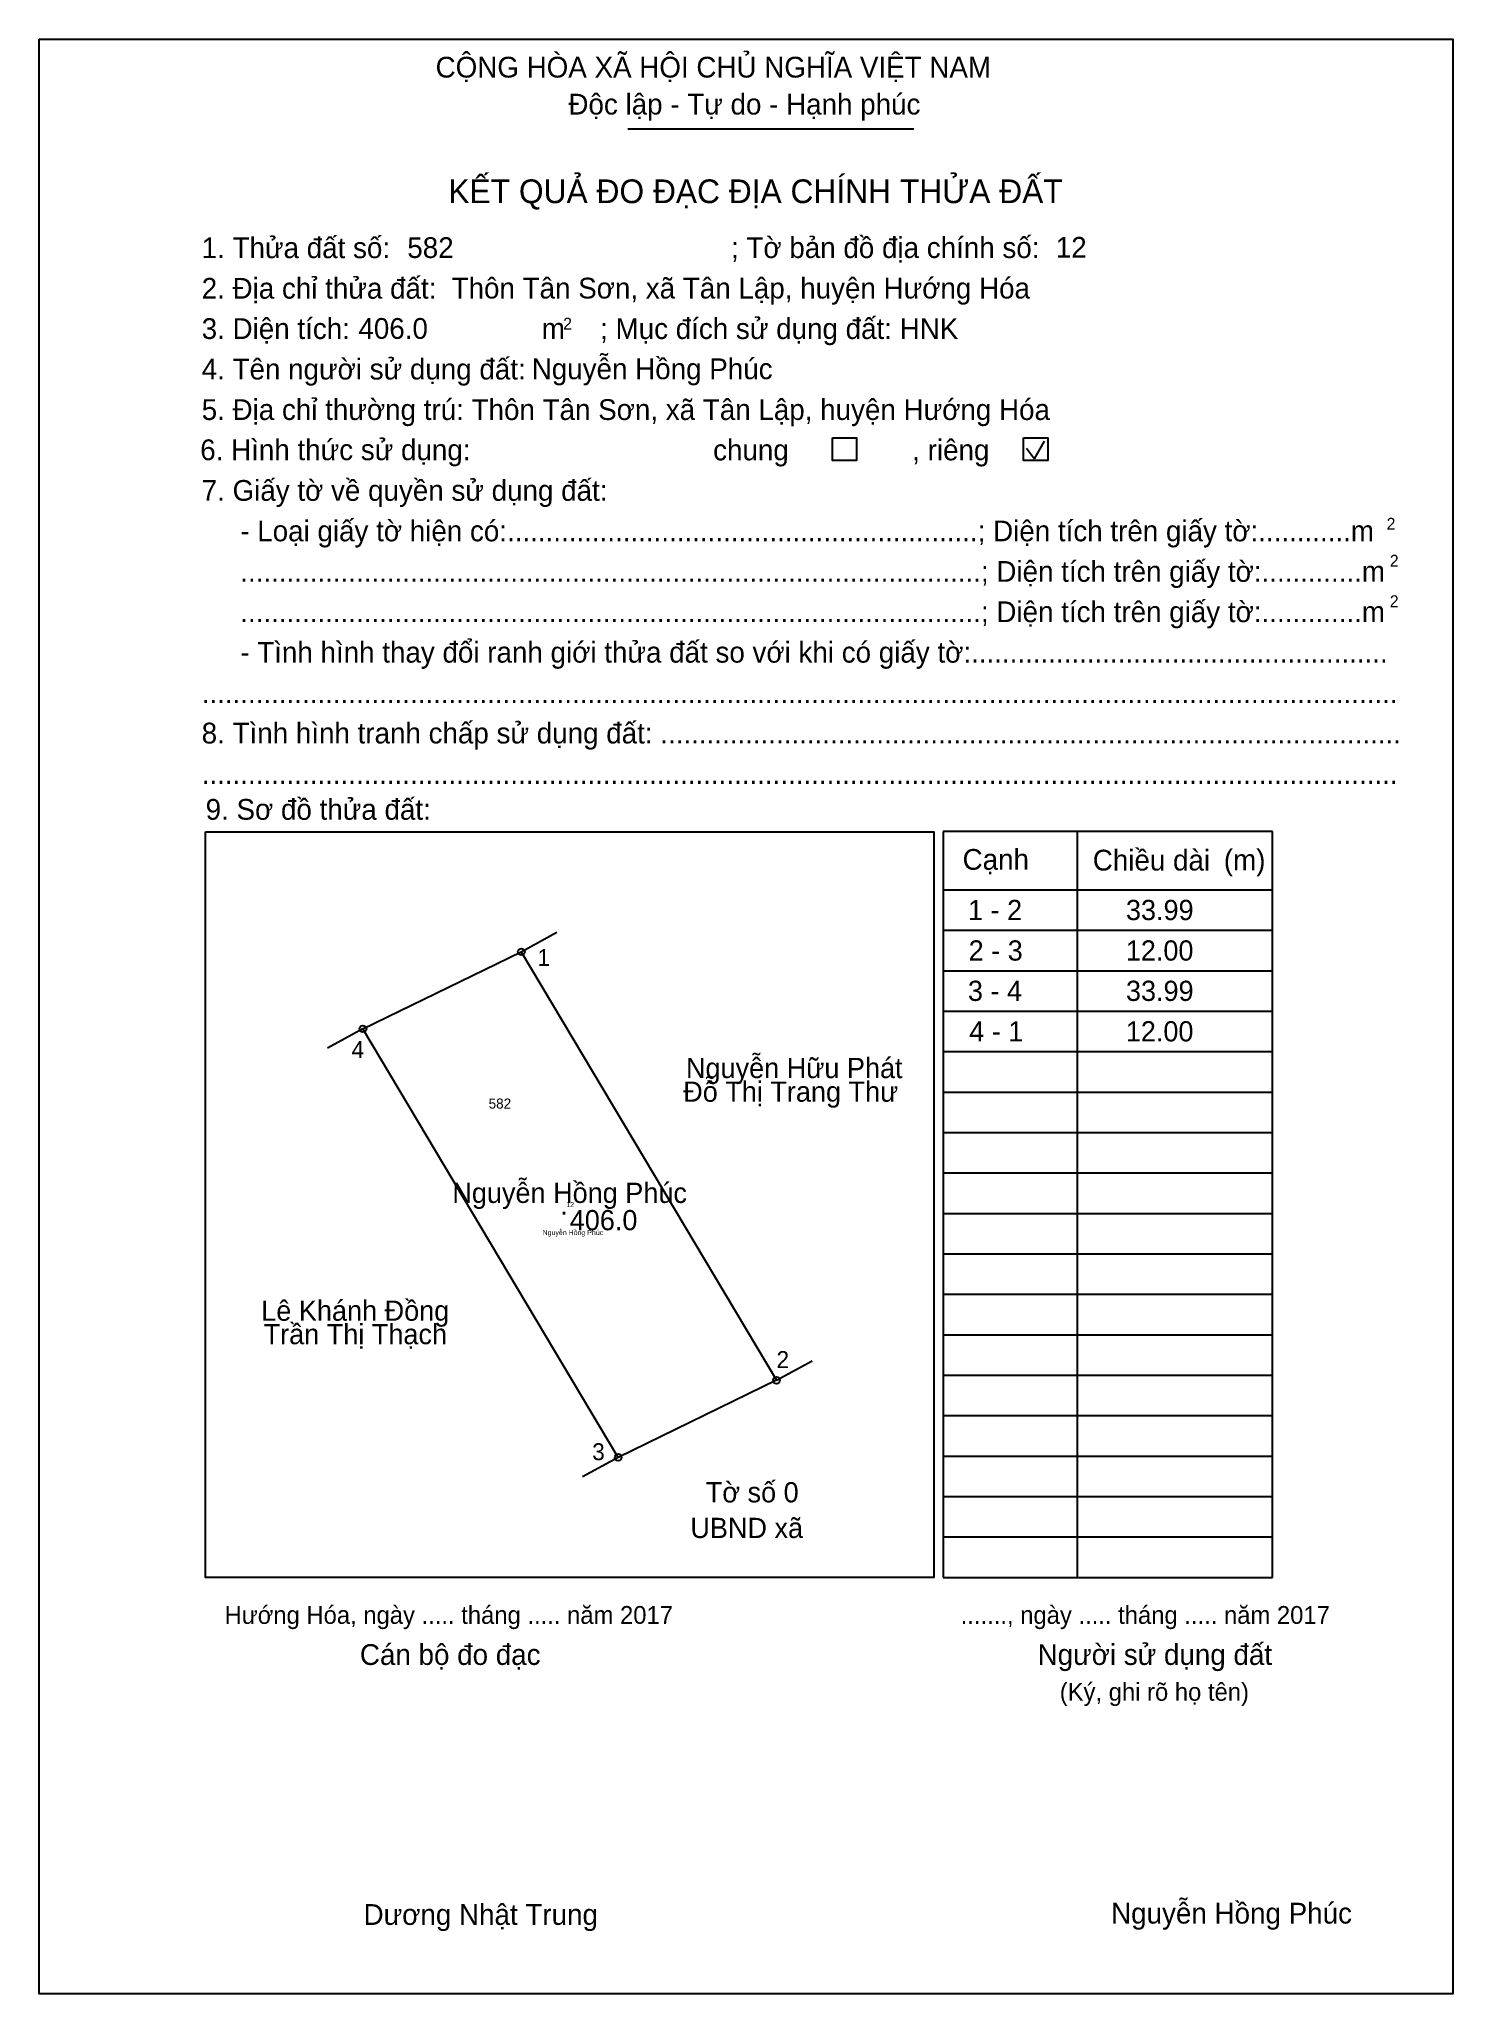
# Model space of a CAD drawing. Extents: x 548180 to 548276, y 1837721 to 1837854.
import ezdxf

# ---------------------------------------------------------------- set-up
doc = ezdxf.new("R2010")
doc.units = 0
for name, color, linetype in [('Level 1', 7, 'Continuous'), ('Level 10', 7, 'Continuous'), ('Level 11', 7, 'Continuous'), ('Level 13', 7, 'Continuous'), ('Level 18', 7, 'Continuous'), ('Level 2', 7, 'Continuous'), ('Level 21', 7, 'Continuous'), ('Level 27', 7, 'Continuous'), ('Level 36', 7, 'Continuous'), ('Level 48', 7, 'Continuous'), ('Level 50', 7, 'Continuous'), ('Level 52', 7, 'Continuous'), ('Level 6', 7, 'Continuous'), ('Level 9', 7, 'Continuous')]:
    doc.layers.add(name, color=color, linetype=linetype)

msp = doc.modelspace()

# ---------------------------------------------------------------- linework, layer by layer
at = {"layer": 'Level 1'}
for p, q in [((548179.73, 1837854.24), (548179.73, 1837854.24)), ((548219.85, 1837848.13), (548239.33, 1837848.13)), ((548247.02, 1837826.35), (548247.57, 1837825.64)), ((548247.57, 1837825.64), (548248.23, 1837826.83)), ((548191.08, 1837800.21), (548191.08, 1837800.21)), ((548263.78, 1837800.23), (548241.34, 1837800.23)), ((548241.34, 1837800.23), (548241.34, 1837749.39)), ((548250.46, 1837800.23), (548250.46, 1837749.39)), ((548263.78, 1837749.39), (548263.78, 1837800.23)), ((548241.34, 1837796.26), (548256.77, 1837796.26)), ((548256.77, 1837796.26), (548263.78, 1837796.26)), ((548241.34, 1837793.5), (548256.77, 1837793.5)), ((548256.77, 1837793.5), (548263.78, 1837793.5)), ((548241.34, 1837790.74), (548256.77, 1837790.74)), ((548256.77, 1837790.74), (548263.78, 1837790.74)), ((548241.34, 1837787.99), (548256.77, 1837787.99)), ((548256.77, 1837787.99), (548263.78, 1837787.99)), ((548241.34, 1837785.23), (548256.77, 1837785.23)), ((548256.77, 1837785.23), (548263.78, 1837785.23)), ((548241.34, 1837782.47), (548256.77, 1837782.47)), ((548256.77, 1837782.47), (548263.78, 1837782.47)), ((548241.34, 1837779.72), (548256.77, 1837779.72)), ((548256.77, 1837779.72), (548263.78, 1837779.72)), ((548241.34, 1837776.96), (548256.77, 1837776.96)), ((548256.77, 1837776.96), (548263.78, 1837776.96)), ((548241.34, 1837774.2), (548256.77, 1837774.2)), ((548256.77, 1837774.2), (548263.78, 1837774.2)), ((548241.34, 1837771.45), (548256.77, 1837771.45)), ((548256.77, 1837771.45), (548263.78, 1837771.45)), ((548241.34, 1837768.69), (548256.77, 1837768.69)), ((548256.77, 1837768.69), (548263.78, 1837768.69)), ((548241.34, 1837765.93), (548256.77, 1837765.93)), ((548256.77, 1837765.93), (548263.78, 1837765.93)), ((548241.34, 1837763.18), (548256.77, 1837763.18)), ((548256.77, 1837763.18), (548263.78, 1837763.18)), ((548241.34, 1837760.42), (548256.77, 1837760.42)), ((548256.77, 1837760.42), (548263.78, 1837760.42)), ((548241.34, 1837757.66), (548256.77, 1837757.66)), ((548256.77, 1837757.66), (548263.78, 1837757.66)), ((548241.34, 1837754.91), (548256.77, 1837754.91)), ((548256.77, 1837754.91), (548263.78, 1837754.91)), ((548241.34, 1837752.15), (548256.77, 1837752.15)), ((548256.77, 1837752.15), (548263.78, 1837752.15)), ((548240.7, 1837749.39), (548240.7, 1837749.39)), ((548241.34, 1837749.39), (548263.78, 1837749.39)), ((548263.78, 1837749.39), (548263.78, 1837749.89)), ((548276.07, 1837721), (548276.07, 1837721))]:
    msp.add_line(p, q, dxfattribs=at)
msp.add_lwpolyline([(548191.08, 1837800.21), (548240.7, 1837800.21), (548240.7, 1837749.39), (548191.08, 1837749.39)], close=True, dxfattribs=at)
at = {"layer": 'Level 10'}
msp.add_lwpolyline([(548219.19, 1837757.57), (548201.8, 1837786.78), (548212.59, 1837792.03), (548229.98, 1837762.82)], close=True, dxfattribs=at)
at = {"layer": 'Level 11'}
for centre in [(548212.59, 1837792.03), (548201.8, 1837786.78), (548229.98, 1837762.82), (548219.19, 1837757.57), (548219.19, 1837757.57)]:
    msp.add_circle(centre, 0.23, dxfattribs=at)
at = {"layer": 'Level 2'}
msp.add_lwpolyline([(548179.73, 1837854.24), (548276.07, 1837854.24), (548276.07, 1837721), (548179.73, 1837721)], close=True, dxfattribs=at)
at = {"layer": 'Level 27'}
for p, q in [((548212.59, 1837792.03), (548215.01, 1837793.36)), ((548201.8, 1837786.78), (548199.38, 1837785.45)), ((548229.98, 1837762.82), (548232.4, 1837764.15)), ((548219.19, 1837757.57), (548216.77, 1837756.24))]:
    msp.add_line(p, q, dxfattribs=at)
at = {"layer": 'Level 50'}
for points in [[(548233.79, 1837827.06), (548235.44, 1837827.06), (548235.44, 1837825.52), (548233.79, 1837825.52)], [(548246.8, 1837827.06), (548248.46, 1837827.06), (548248.46, 1837825.52), (548246.8, 1837825.52)]]:
    msp.add_lwpolyline(points, close=True, dxfattribs=at)

# ---------------------------------------------------------------- texts
at = {"layer": 'Level 1'}
for s, height, p in [('CỘNG HÒA XÃ HỘI CHỦ NGHĨA VIỆT NAM', 1.4151, (548206.75, 1837851.62)), ('Độc lập - Tự do - Hạnh phúc', 1.4151, (548215.8, 1837849.1)), ('KẾT QUẢ ĐO ĐẠC ĐỊA CHÍNH THỬA ĐẤT', 1.6174, (548207.62, 1837843.06)), ('; Tờ bản đồ địa chính số:', 1.4151, (548226.88, 1837839.32)), ('1. Thửa đất số:', 1.4151, (548190.81, 1837839.31)), ('2. Địa chỉ thửa đất:', 1.4151, (548190.81, 1837836.55)), ('3. Diện tích:', 1.4151, (548190.81, 1837833.8)), ('m', 1.42, (548213.98, 1837833.8)), ('2', 0.809, (548215.44, 1837834.44)), ('; Mục đích sử dụng đất: HNK', 1.4152, (548217.96, 1837833.8)), ('4. Tên người sử dụng đất:', 1.4151, (548190.81, 1837831.04)), ('5. Địa chỉ thường trú: Thôn Tân Sơn, xã Tân Lập, huyện Hướng Hóa', 1.4152, (548190.81, 1837828.28)), ('chung                , riêng', 1.4151, (548225.66, 1837825.53)), ('7. Giấy tờ về quyền sử dụng đất:', 1.4151, (548190.81, 1837822.77)), ('     - Loại giấy tờ hiện có:.............................................................; Diện tích trên giấy tờ:............m', 1.41508, (548190.81, 1837820.01)), ('2', 0.809, (548271.55, 1837820.8)), ('     ................................................................................................; Diện tích trên giấy tờ:.............m', 1.41508, (548190.81, 1837817.25)), ('2', 0.809, (548271.77, 1837818.28)), ('     ................................................................................................; Diện tích trên giấy tờ:.............m', 1.41508, (548190.81, 1837814.5)), ('2', 0.809, (548271.77, 1837815.52)), ('     - Tình hình thay đổi ranh giới thửa đất so với khi có giấy tờ:......................................................', 1.41508, (548190.81, 1837811.74)), ('...........................................................................................................................................................', 1.41508, (548190.81, 1837808.98)), ('8. Tình hình tranh chấp sử dụng đất: ................................................................................................', 1.41508, (548190.81, 1837806.23)), ('...........................................................................................................................................................', 1.41508, (548190.81, 1837803.47)), ('9. Sơ đồ thửa đất:', 1.4151, (548191.08, 1837801.03)), ('Cạnh', 1.415, (548242.66, 1837797.62)), ('Chiều dài', 1.415, (548251.53, 1837797.57)), ('(m)', 1.415, (548260.46, 1837797.59)), ('Hướng Hóa, ngày ..... tháng ..... năm 2017', 1.213, (548192.37, 1837746.22)), ('......., ngày ..... tháng ..... năm 2017', 1.213, (548242.53, 1837746.22)), ('Người sử dụng đất', 1.4151, (548247.77, 1837743.42)), ('Cán bộ đo đạc', 1.4152, (548201.59, 1837743.42)), ('(Ký, ghi rõ họ tên)', 1.213, (548249.28, 1837740.98)), ('Dương Nhật Trung', 1.4152, (548201.84, 1837725.7))]:
    msp.add_text(s, height=height, dxfattribs=at).set_placement(p)
at = {"layer": 'Level 13'}
for s, height, p in [('Nguyễn Hồng Phúc', 1.3784, (548207.89, 1837774.91)), ('.', 1.38, (548215.25, 1837774.11)), ('406.0', 1.378, (548215.89, 1837773.05)), ('Nguyễn Hồng Phúc', 0.3446, (548214.04, 1837772.72))]:
    msp.add_text(s, height=height, dxfattribs=at).set_placement(p)
at = {"layer": 'Level 18'}
msp.add_text('12', height=0.345, dxfattribs=at).set_placement((548215.66, 1837774.63))
at = {"layer": 'Level 21'}
msp.add_text('582', height=0.689, dxfattribs=at).set_placement((548210.36, 1837781.34))
at = {"layer": 'Level 36'}
for s, height, p in [('Nguyễn Hữu Phát', 1.3784, (548223.81, 1837783.42)), ('Đỗ Thị Trang Thư', 1.3784, (548223.62, 1837781.81)), ('Lê Khánh Đồng', 1.3784, (548194.87, 1837766.88)), ('Trần Thị Thạch', 1.3784, (548195.03, 1837765.28)), ('Tờ số 0', 1.378, (548225.16, 1837754.5)), ('UBND xã', 1.378, (548224.11, 1837752.07))]:
    msp.add_text(s, height=height, dxfattribs=at).set_placement(p)
at = {"layer": 'Level 48'}
msp.add_text('6. Hình thức sử dụng:', height=1.4151, dxfattribs=at).set_placement((548190.71, 1837825.54))
at = {"layer": 'Level 52'}
for s, p in [('1 - 2', (548243.03, 1837794.19)), ('33.99', (548253.79, 1837794.19)), ('2 - 3', (548243.07, 1837791.43)), ('12.00', (548253.78, 1837791.43)), ('3 - 4', (548243.02, 1837788.68)), ('33.99', (548253.79, 1837788.68)), ('4 - 1', (548243.11, 1837785.92)), ('12.00', (548253.78, 1837785.92))]:
    msp.add_text(s, height=1.378, dxfattribs=at).set_placement(p)
at = {"layer": 'Level 6'}
for s, height, p in [('582', 1.415, (548204.82, 1837839.32)), ('12', 1.415, (548249.01, 1837839.34)), ('Thôn Tân Sơn, xã Tân Lập, huyện Hướng Hóa', 1.4152, (548207.84, 1837836.56)), ('406.0', 1.415, (548201.49, 1837833.81)), ('Nguyễn Hồng Phúc', 1.4151, (548213.3, 1837831.06)), ('Nguyễn Hồng Phúc', 1.4151, (548252.78, 1837725.79))]:
    msp.add_text(s, height=height, dxfattribs=at).set_placement(p)
at = {"layer": 'Level 9'}
for s, p in [('1', (548213.69, 1837791.07)), ('4', (548201.02, 1837784.79)), ('2', (548229.98, 1837763.66)), ('3', (548217.42, 1837757.38))]:
    msp.add_text(s, height=1.15, dxfattribs=at).set_placement(p)

doc.saveas('drawing.dxf')
